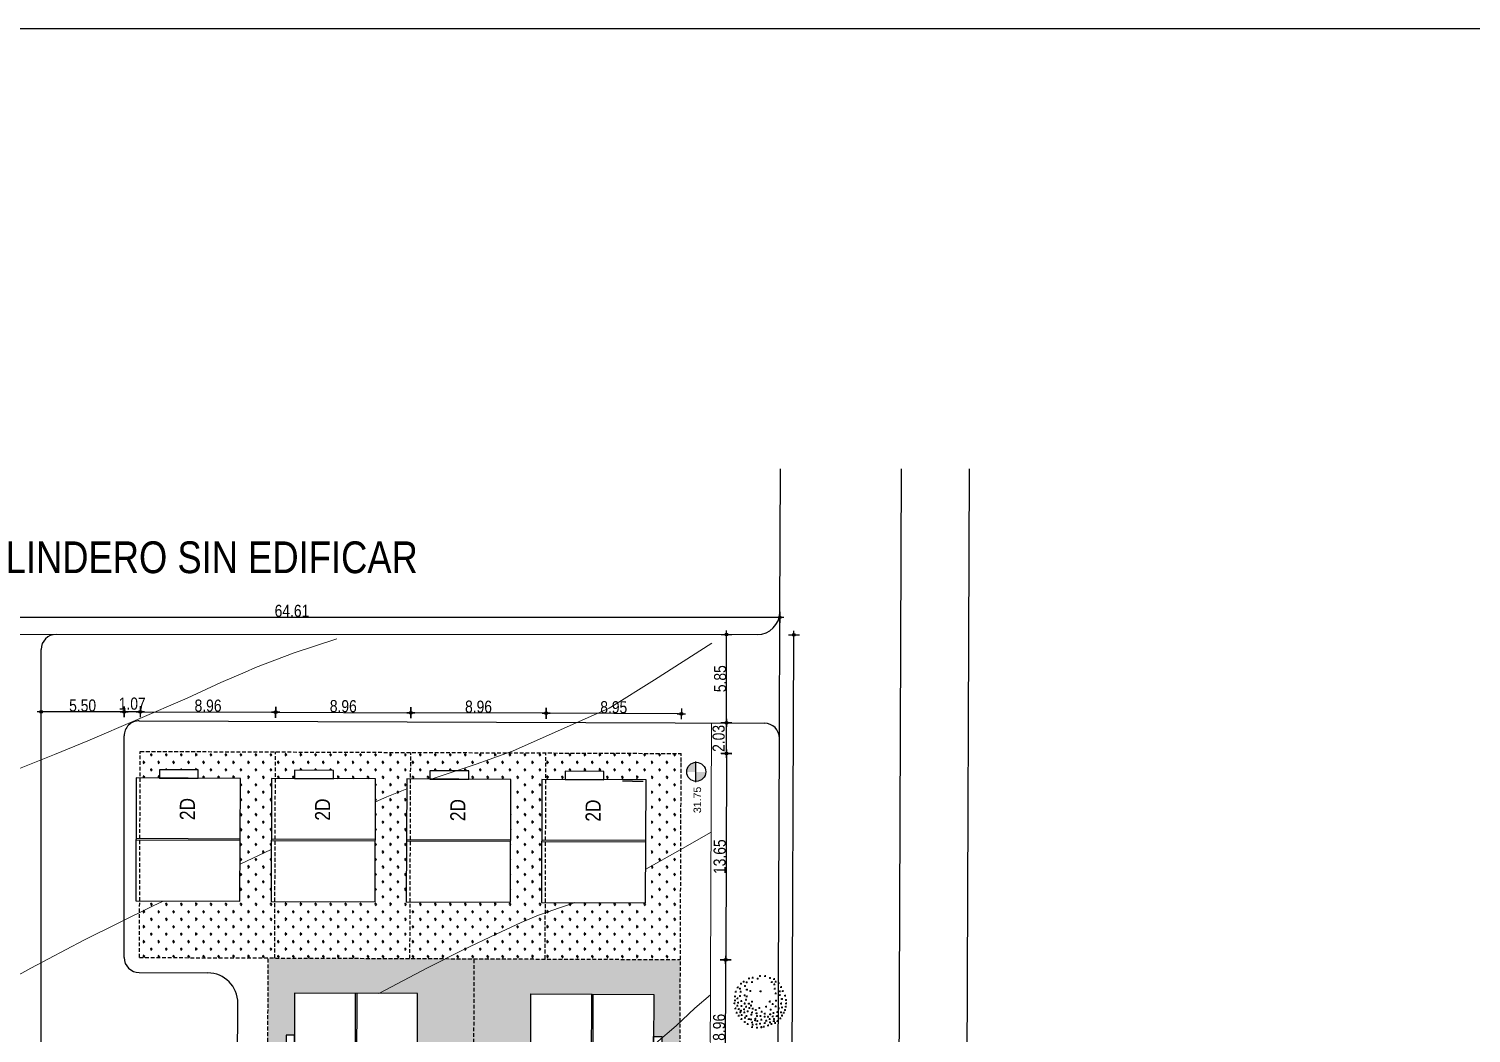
# Model space of a CAD drawing. Header units: inches. Extents: x 203 to 1065, y -1127 to 921.
# Drawn here: x 608.1 to 703.6, y 774 to 840.5 of the extents above; entities that cross this region are included whole.
import ezdxf

# ---------------------------------------------------------------- set-up
doc = ezdxf.new("R2010")
doc.units = ezdxf.units.IN
doc.header["$MEASUREMENT"] = 0
doc.header["$PDMODE"] = 35
doc.linetypes.add('DASHED2', pattern=[0.375, 0.25, -0.125])
for name, color, linetype in [('calle', 3, 'Continuous'), ('COTAS', 7, 'Continuous'), ('Cumbreras', 140, 'Continuous'), ('CURVAS', 32, 'Continuous'), ('D2', 40, 'Continuous'), ('P-035', 3, 'Continuous'), ('Vegetación', 102, 'Continuous')]:
    doc.layers.add(name, color=color, linetype=linetype)
doc.layers.add('Limite terrenos', color=2, linetype='DASHED2', transparency=0.4)
doc.styles.add('COVINFUNSAN', font='arial.ttf', dxfattribs={"height": 0.5})
doc.styles.add('TECHNICLITE', font='techl___.ttf')
doc.dimstyles.new('1-100', dxfattribs={"dimscale": 0, "dimtxt": 0.09, "dimasz": 0.03, "dimexe": 0.12, "dimexo": 0.2, "dimgap": 0.005, "dimtad": 3, "dimzin": 0, "dimdsep": 46, "dimtxsty": 'TECHNICLITE', "dimblk1": 'COTA', "dimblk2": 'COTA', "dimsah": 1, "dimcen": 2.5, "dimse1": 1, "dimse2": 1, "dimclrd": 7, "dimclre": 7, "dimclrt": 7, "dimadec": 0, "dimazin": 0, "dimtfac": 1, "dimtdec": 6, "dimtmove": 2, "dimatfit": 3, "dimldrblk": 'COTA', "dimfxl": 1, "dimtolj": 1, "dimtzin": 0, "dimarcsym": 0})

# ---------------------------------------------------------------- blocks, each defined once
blk = doc.blocks.new('RB13')
for p, q in [((-0.095, 0.4938), (-0.095, 0.4627)), ((0.0169, 0.4811), (-0.0143, 0.4811)), ((0.0013, 0.4967), (0.0013, 0.4655)), ((-0.1827, 0.4598), (-0.1827, 0.4287)), ((-0.0794, 0.4783), (-0.1105, 0.4783)), ((0.1343, 0.4627), (0.1343, 0.4315)), ((-0.2619, 0.4372), (-0.2619, 0.406)), ((-0.1671, 0.4443), (-0.1983, 0.4443)), ((0.0593, 0.4301), (0.0281, 0.4301)), ((0.0437, 0.4457), (0.0437, 0.4145)), ((0.1499, 0.4471), (0.1187, 0.4471)), ((0.2178, 0.4329), (0.1866, 0.4329)), ((0.2022, 0.4485), (0.2022, 0.4173)), ((-0.2463, 0.4216), (-0.2775, 0.4216)), ((-0.2718, 0.3734), (-0.303, 0.3734)), ((-0.2874, 0.389), (-0.2874, 0.3578)), ((-0.2167, 0.3833), (-0.2167, 0.3522)), ((0.1484, 0.3833), (0.1484, 0.3522)), ((0.2475, 0.3777), (0.2475, 0.3465)), ((0.3168, 0.3762), (0.2857, 0.3762)), ((0.3013, 0.3918), (0.3013, 0.3607)), ((-0.3284, 0.3479), (-0.3596, 0.3479)), ((-0.344, 0.3635), (-0.344, 0.3323)), ((-0.2011, 0.3677), (-0.2322, 0.3677)), ((0.164, 0.3677), (0.1328, 0.3677)), ((0.2631, 0.3621), (0.2319, 0.3621)), ((0.3494, 0.355), (0.3494, 0.3238)), ((-0.2492, 0.3224), (-0.2803, 0.3224)), ((-0.2648, 0.338), (-0.2648, 0.3068)), ((0.365, 0.3394), (0.3338, 0.3394)), ((0.2914, 0.2941), (0.2602, 0.2941)), ((0.2758, 0.3097), (0.2758, 0.2785)), ((-0.3737, 0.2742), (-0.4049, 0.2742)), ((-0.3893, 0.2898), (-0.3893, 0.2587)), ((0.4244, 0.2686), (0.3932, 0.2686)), ((0.4088, 0.2842), (0.4088, 0.253)), ((-0.2577, 0.2431), (-0.2888, 0.2431)), ((-0.2733, 0.2587), (-0.2733, 0.2275)), ((0.2418, 0.2445), (0.2418, 0.2133)), ((0.3848, 0.2459), (0.3536, 0.2459)), ((0.3692, 0.2615), (0.3692, 0.2303)), ((-0.4204, 0.2162), (-0.4204, 0.185)), ((-0.3638, 0.2133), (-0.3638, 0.1822)), ((-0.0101, 0.2133), (-0.0101, 0.1822)), ((0.1796, 0.219), (0.1796, 0.1878)), ((0.2574, 0.2289), (0.2262, 0.2289)), ((-0.4048, 0.2006), (-0.436, 0.2006)), ((-0.3482, 0.1977), (-0.3794, 0.1977)), ((0.0055, 0.1977), (-0.0256, 0.1977)), ((0.1951, 0.2034), (0.164, 0.2034)), ((0.3734, 0.1892), (0.3423, 0.1892)), ((0.3579, 0.2048), (0.3579, 0.1737)), ((0.4612, 0.1892), (0.43, 0.1892)), ((0.4456, 0.2048), (0.4456, 0.1737)), ((-0.2874, 0.1737), (-0.2874, 0.1425)), ((-0.4629, 0.134), (-0.4629, 0.1028)), ((-0.3638, 0.1425), (-0.3638, 0.1113)), ((-0.2718, 0.1581), (-0.303, 0.1581)), ((0.2843, 0.1397), (0.2843, 0.1085)), ((-0.4473, 0.1184), (-0.4785, 0.1184)), ((-0.3482, 0.1269), (-0.3794, 0.1269)), ((0.2447, 0.117), (0.2447, 0.0858)), ((0.2999, 0.1241), (0.2687, 0.1241)), ((0.3848, 0.1099), (0.3536, 0.1099)), ((0.3692, 0.1255), (0.3692, 0.0943)), ((0.4626, 0.117), (0.4626, 0.0858)), ((0.2602, 0.1014), (0.2291, 0.1014)), ((0.4145, 0.0802), (0.4145, 0.049)), ((0.4782, 0.1014), (0.447, 0.1014)), ((-0.3879, 0.0561), (-0.419, 0.0561)), ((-0.4034, 0.0717), (-0.4034, 0.0405)), ((0.2588, 0.0575), (0.2588, 0.0263)), ((0.43, 0.0646), (0.3989, 0.0646)), ((-0.4643, 0.0362), (-0.4954, 0.0362)), ((-0.4799, 0.0518), (-0.4799, 0.0207)), ((-0.2959, 0.0405), (-0.2959, 0.0093)), ((0.2744, 0.0419), (0.2432, 0.0419)), ((0.3437, 0.032), (0.3437, 0.0008)), ((0.4782, 0.0277), (0.447, 0.0277)), ((0.4626, 0.0433), (0.4626, 0.0122)), ((-0.2803, 0.0249), (-0.3115, 0.0249)), ((-0.1643, 0.0079), (-0.1954, 0.0079)), ((-0.1799, 0.0235), (-0.1799, -0.0077)), ((0.164, 0.0051), (0.1328, 0.0051)), ((0.1484, 0.0207), (0.1484, -0.0105)), ((0.3593, 0.0164), (0.3281, 0.0164)), ((0.4031, 0.0037), (0.4031, -0.0275)), ((-0.4671, -0.0261), (-0.4983, -0.0261)), ((-0.4827, -0.0105), (-0.4827, -0.0417)), ((-0.3893, -0.0133), (-0.3893, -0.0445)), ((-0.2336, -0.0247), (-0.2336, -0.0558)), ((0.205, -0.0162), (0.205, -0.0473)), ((0.2843, -0.0133), (0.2843, -0.0445)), ((0.4187, -0.0119), (0.3876, -0.0119)), ((0.4866, -0.0233), (0.4555, -0.0233)), ((0.4711, -0.0077), (0.4711, -0.0388)), ((-0.3737, -0.0289), (-0.4049, -0.0289)), ((-0.218, -0.0403), (-0.2492, -0.0403)), ((0.1654, -0.0502), (0.1654, -0.0813)), ((0.2206, -0.0318), (0.1895, -0.0318)), ((0.2999, -0.0289), (0.2687, -0.0289)), ((-0.477, -0.07), (-0.477, -0.1012)), ((-0.2874, -0.0672), (-0.2874, -0.0983)), ((-0.1119, -0.07), (-0.1119, -0.1012)), ((0.181, -0.0658), (0.1498, -0.0658)), ((0.256, -0.0728), (0.256, -0.104)), ((0.3565, -0.0743), (0.3253, -0.0743)), ((0.3409, -0.0587), (0.3409, -0.0898)), ((0.4329, -0.0714), (0.4017, -0.0714)), ((0.4173, -0.0558), (0.4173, -0.087)), ((-0.4614, -0.0856), (-0.4926, -0.0856)), ((-0.3907, -0.0998), (-0.4219, -0.0998)), ((-0.4063, -0.0842), (-0.4063, -0.1153)), ((-0.3468, -0.1012), (-0.3468, -0.1323)), ((-0.2718, -0.0828), (-0.303, -0.0828)), ((-0.0964, -0.0856), (-0.1275, -0.0856)), ((0.0126, -0.0955), (0.0126, -0.1267)), ((0.1965, -0.0955), (0.1965, -0.1267)), ((0.2716, -0.0884), (0.2404, -0.0884)), ((0.4513, -0.104), (0.4513, -0.1352)), ((-0.46, -0.1323), (-0.46, -0.1635)), ((-0.3313, -0.1168), (-0.3624, -0.1168)), ((-0.1968, -0.1267), (-0.1968, -0.1578)), ((0.0282, -0.1111), (-0.003, -0.1111)), ((0.0777, -0.1323), (0.0777, -0.1635)), ((0.147, -0.1224), (0.1159, -0.1224)), ((0.1315, -0.1068), (0.1315, -0.138)), ((0.2121, -0.1111), (0.181, -0.1111)), ((0.2928, -0.1182), (0.2928, -0.1493)), ((0.4074, -0.1309), (0.3762, -0.1309)), ((0.3918, -0.1153), (0.3918, -0.1465)), ((0.4668, -0.1196), (0.4357, -0.1196)), ((-0.4445, -0.1479), (-0.4756, -0.1479)), ((-0.1813, -0.1423), (-0.2124, -0.1423)), ((0.0933, -0.1479), (0.0621, -0.1479)), ((0.2277, -0.155), (0.2277, -0.1862)), ((0.3084, -0.1338), (0.2772, -0.1338)), ((0.3678, -0.1593), (0.3366, -0.1593)), ((0.3522, -0.1437), (0.3522, -0.1748)), ((-0.4402, -0.1833), (-0.4402, -0.2145)), ((-0.3865, -0.1748), (-0.3865, -0.206)), ((-0.3185, -0.172), (-0.3185, -0.2032)), ((-0.0143, -0.1819), (-0.0454, -0.1819)), ((-0.0299, -0.1663), (-0.0299, -0.1975)), ((0.1456, -0.1777), (0.1456, -0.2088)), ((0.2433, -0.1706), (0.2121, -0.1706)), ((0.2899, -0.1777), (0.2899, -0.2088)), ((0.3635, -0.1748), (0.3635, -0.206)), ((0.4314, -0.1833), (0.4314, -0.2145)), ((-0.4246, -0.1989), (-0.4558, -0.1989)), ((-0.3709, -0.1904), (-0.402, -0.1904)), ((-0.303, -0.1876), (-0.3341, -0.1876)), ((-0.2322, -0.2018), (-0.2634, -0.2018)), ((-0.2478, -0.1862), (-0.2478, -0.2173)), ((-0.1883, -0.2117), (-0.1883, -0.2429)), ((-0.0893, -0.2003), (-0.0893, -0.2315)), ((0.0791, -0.2074), (0.0479, -0.2074)), ((0.0635, -0.1918), (0.0635, -0.223)), ((0.1612, -0.1933), (0.13, -0.1933)), ((0.3055, -0.1933), (0.2744, -0.1933)), ((0.3791, -0.1904), (0.3479, -0.1904)), ((0.447, -0.1989), (0.4159, -0.1989)), ((-0.4063, -0.2344), (-0.4063, -0.2655)), ((-0.1728, -0.2273), (-0.2039, -0.2273)), ((-0.0737, -0.2159), (-0.1049, -0.2159)), ((0.1753, -0.2329), (0.1442, -0.2329)), ((0.1598, -0.2173), (0.1598, -0.2485)), ((0.338, -0.2258), (0.338, -0.257)), ((-0.3907, -0.2499), (-0.4219, -0.2499)), ((-0.2945, -0.2613), (-0.3256, -0.2613)), ((-0.31, -0.2457), (-0.31, -0.2769)), ((-0.2365, -0.2514), (-0.2365, -0.2825)), ((-0.1459, -0.257), (-0.1459, -0.2882)), ((-0.0865, -0.2542), (-0.0865, -0.2854)), ((0.0084, -0.2584), (-0.0228, -0.2584)), ((-0.0072, -0.2429), (-0.0072, -0.274)), ((0.0706, -0.2584), (0.0395, -0.2584)), ((0.055, -0.2429), (0.055, -0.274)), ((0.2659, -0.2584), (0.2347, -0.2584)), ((0.2503, -0.2429), (0.2503, -0.274)), ((0.3536, -0.2414), (0.3225, -0.2414)), ((0.4074, -0.2556), (0.3762, -0.2556)), ((0.3918, -0.24), (0.3918, -0.2712)), ((-0.3751, -0.2882), (-0.3751, -0.3194)), ((-0.2209, -0.2669), (-0.252, -0.2669)), ((-0.1303, -0.2726), (-0.1615, -0.2726)), ((-0.0709, -0.2698), (-0.102, -0.2698)), ((0.0833, -0.291), (0.0833, -0.3222)), ((0.2914, -0.2924), (0.2602, -0.2924)), ((0.2758, -0.2769), (0.2758, -0.308)), ((-0.3596, -0.3038), (-0.3907, -0.3038)), ((-0.2435, -0.3123), (-0.2747, -0.3123)), ((-0.2591, -0.2967), (-0.2591, -0.3279)), ((-0.1614, -0.3151), (-0.1926, -0.3151)), ((-0.177, -0.2995), (-0.177, -0.3307)), ((-0.0242, -0.3137), (-0.0242, -0.3449)), ((0.0989, -0.3066), (0.0678, -0.3066)), ((0.1654, -0.308), (0.1654, -0.3392)), ((0.2206, -0.3151), (0.1895, -0.3151)), ((0.205, -0.2995), (0.205, -0.3307)), ((0.3565, -0.3151), (0.3253, -0.3151)), ((0.3409, -0.2995), (0.3409, -0.3307)), ((-0.3214, -0.3364), (-0.3214, -0.3675)), ((-0.2563, -0.3364), (-0.2563, -0.3675)), ((-0.1148, -0.3307), (-0.1148, -0.3619)), ((-0.0086, -0.3293), (-0.0398, -0.3293)), ((0.0494, -0.3335), (0.0494, -0.3647)), ((0.1046, -0.3378), (0.0734, -0.3378)), ((0.089, -0.3222), (0.089, -0.3534)), ((0.181, -0.3236), (0.1498, -0.3236)), ((-0.3058, -0.3519), (-0.3369, -0.3519)), ((-0.2789, -0.3704), (-0.2789, -0.4015)), ((-0.2407, -0.3519), (-0.2719, -0.3519)), ((-0.1827, -0.359), (-0.1827, -0.3902)), ((-0.0992, -0.3463), (-0.1304, -0.3463)), ((0.065, -0.3491), (0.0338, -0.3491)), ((0.1456, -0.3619), (0.1456, -0.393)), ((0.297, -0.3689), (0.2659, -0.3689)), ((0.2814, -0.3534), (0.2814, -0.3845)), ((-0.2633, -0.3859), (-0.2945, -0.3859)), ((-0.211, -0.3902), (-0.211, -0.4214)), ((-0.1671, -0.3746), (-0.1983, -0.3746)), ((-0.0737, -0.3888), (-0.1049, -0.3888)), ((-0.0893, -0.3732), (-0.0893, -0.4044)), ((0.0013, -0.3845), (0.0013, -0.4157)), ((0.0664, -0.3959), (0.0664, -0.427)), ((0.1612, -0.3774), (0.13, -0.3774)), ((0.2277, -0.393), (0.2277, -0.4242)), ((-0.1954, -0.4058), (-0.2266, -0.4058)), ((-0.1487, -0.4185), (-0.1487, -0.4497)), ((0.0169, -0.4001), (-0.0143, -0.4001)), ((0.0819, -0.4114), (0.0508, -0.4114)), ((0.1499, -0.4199), (0.1187, -0.4199)), ((0.1343, -0.4044), (0.1343, -0.4355)), ((0.2433, -0.4086), (0.2121, -0.4086)), ((-0.1331, -0.4341), (-0.1643, -0.4341)), ((-0.0695, -0.4412), (-0.0695, -0.4724)), ((-0.0242, -0.4497), (-0.0242, -0.4809)), ((0.1456, -0.4469), (0.1456, -0.478)), ((-0.0539, -0.4568), (-0.0851, -0.4568)), ((-0.0086, -0.4653), (-0.0398, -0.4653)), ((0.0706, -0.4738), (0.0395, -0.4738)), ((0.055, -0.4582), (0.055, -0.4894)), ((0.1612, -0.4624), (0.13, -0.4624))]:
    blk.add_line(p, q)
blk = doc.blocks.new('52312494')
at = {"xscale": 10, "zscale": 10}
blk.add_blockref('RB13', (0.076, -0.047), dxfattribs=at)
blk = doc.blocks.new('ARBOL39')
at = {"xscale": 0.15, "yscale": 1.5, "zscale": 0.15}
blk.add_blockref('52312494', (0, 0), dxfattribs=at)
blk = doc.blocks.new('COTA')
h = blk.add_hatch(color=256)
edge = h.paths.add_edge_path()
edge.add_arc((0, 0), 0.5, 0, 360)
for p, q in [((-1.5, 0), (1.5, 0)), ((0, 2), (0, -2))]:
    blk.add_line(p, q)
blk.add_circle((0, 0), 0.5)
blk = doc.blocks.new('*D134')
at = {"layer": 'COTAS', "color": 7, "lineweight": -2, "transparency": 16777216}
blk.add_line((654.272, 792.355), (654.221, 779.065), dxfattribs=at)
at = {"layer": 'Defpoints', "color": 0, "transparency": 16777216}
for p in [(651.166, 792.547), (651.113, 778.897), (654.22, 778.885)]:
    blk.add_point(p, dxfattribs=at)
at = {"layer": 'COTAS', "color": 7, "lineweight": -2, "transparency": 16777216, "xscale": 0.18, "yscale": 0.18, "zscale": 0.18}
for p, rotation in [((654.272, 792.535), 89.77979540843182), ((654.22, 778.885), 269.7797954084318)]:
    blk.add_blockref('COTA', p, dxfattribs=dict(at, rotation=rotation))
at = {"layer": 'COTAS', "color": 7, "transparency": 16777216, "insert": (653.824, 785.712), "char_height": 0.8, "attachment_point": 5, "rotation": 89.7798, "style": 'TECHNICLITE'}
blk.add_mtext('\\A1;13.65', dxfattribs=at)
blk = doc.blocks.new('*D164')
at = {"layer": 'COTAS', "color": 7, "lineweight": -2, "transparency": 16777216}
blk.add_line((654.219, 778.705), (654.186, 770.111), dxfattribs=at)
at = {"layer": 'Defpoints', "color": 0, "transparency": 16777216}
for p in [(651.222, 778.897), (651.188, 769.942), (654.186, 769.931)]:
    blk.add_point(p, dxfattribs=at)
at = {"layer": 'COTAS', "color": 7, "lineweight": -2, "transparency": 16777216, "xscale": 0.18, "yscale": 0.18, "zscale": 0.18}
for p, rotation in [((654.22, 778.885), 89.7797954084303), ((654.186, 769.931), 269.7797954084303)]:
    blk.add_blockref('COTA', p, dxfattribs=dict(at, rotation=rotation))
at = {"layer": 'COTAS', "color": 7, "transparency": 16777216, "insert": (653.787, 774.41), "char_height": 0.8, "attachment_point": 5, "rotation": 89.7798, "style": 'TECHNICLITE'}
blk.add_mtext('\\A1;8.96', dxfattribs=at)
blk = doc.blocks.new('*D177')
at = {"layer": 'COTAS', "color": 7, "lineweight": -2, "transparency": 16777216}
blk.add_line((654.27, 792.726), (654.27, 794.396), dxfattribs=at)
at = {"layer": 'Defpoints', "color": 0, "transparency": 16777216}
for p in [(651.275, 794.577), (654.27, 794.576), (651.275, 792.547)]:
    blk.add_point(p, dxfattribs=at)
at = {"layer": 'COTAS', "color": 7, "lineweight": -2, "transparency": 16777216, "xscale": 0.18, "yscale": 0.18, "zscale": 0.18}
for p, rotation in [((654.27, 794.576), 89.98356313215982), ((654.27, 792.546), 269.9835631321598)]:
    blk.add_blockref('COTA', p, dxfattribs=dict(at, rotation=rotation))
at = {"layer": 'COTAS', "color": 7, "transparency": 16777216, "insert": (653.758, 793.546), "char_height": 0.8, "attachment_point": 5, "rotation": 89.98356, "style": 'TECHNICLITE'}
blk.add_mtext('\\A1;2.03', dxfattribs=at)
blk = doc.blocks.new('*D178')
at = {"layer": 'COTAS', "color": 7, "lineweight": -2, "transparency": 16777216}
blk.add_line((654.27, 794.756), (654.272, 800.245), dxfattribs=at)
at = {"layer": 'Defpoints', "color": 0, "transparency": 16777216}
for p in [(651.277, 800.425), (654.272, 800.425), (651.275, 794.577)]:
    blk.add_point(p, dxfattribs=at)
at = {"layer": 'COTAS', "color": 7, "lineweight": -2, "transparency": 16777216, "xscale": 0.18, "yscale": 0.18, "zscale": 0.18}
for p, rotation in [((654.272, 800.425), 89.98356313215687), ((654.27, 794.576), 269.9835631321569)]:
    blk.add_blockref('COTA', p, dxfattribs=dict(at, rotation=rotation))
at = {"layer": 'COTAS', "color": 7, "transparency": 16777216, "insert": (653.856, 797.5), "char_height": 0.8, "attachment_point": 5, "rotation": 89.98356, "style": 'TECHNICLITE'}
blk.add_mtext('\\A1;5.85', dxfattribs=at)
blk = doc.blocks.new('*D135')
at = {"layer": 'COTAS', "color": 7, "lineweight": -2, "transparency": 16777216}
blk.add_line((651.105, 795.176), (642.51, 795.209), dxfattribs=at)
at = {"layer": 'Defpoints', "color": 0, "transparency": 16777216}
for p in [(642.33, 795.21), (642.319, 792.221), (651.273, 792.187)]:
    blk.add_point(p, dxfattribs=at)
at = {"layer": 'COTAS', "color": 7, "lineweight": -2, "transparency": 16777216, "xscale": 0.18, "yscale": 0.18, "zscale": 0.18}
for p, rotation in [((642.33, 795.21), 179.7797954083712), ((651.285, 795.175), 359.7797954083712)]:
    blk.add_blockref('COTA', p, dxfattribs=dict(at, rotation=rotation))
at = {"layer": 'COTAS', "color": 7, "transparency": 16777216, "insert": (646.809, 795.608), "char_height": 0.8, "attachment_point": 5, "rotation": 359.7798, "style": 'TECHNICLITE'}
blk.add_mtext('\\A1;8.95', dxfattribs=at)
blk = doc.blocks.new('*D179')
at = {"layer": 'COTAS', "color": 7, "lineweight": -2, "transparency": 16777216}
blk.add_line((642.15, 795.21), (633.555, 795.243), dxfattribs=at)
at = {"layer": 'Defpoints', "color": 0, "transparency": 16777216}
for p in [(633.375, 795.244), (633.365, 792.616), (642.32, 792.581)]:
    blk.add_point(p, dxfattribs=at)
at = {"layer": 'COTAS', "color": 7, "lineweight": -2, "transparency": 16777216, "xscale": 0.18, "yscale": 0.18, "zscale": 0.18}
for p, rotation in [((633.375, 795.244), 179.7797954084303), ((642.33, 795.21), 359.7797954084303)]:
    blk.add_blockref('COTA', p, dxfattribs=dict(at, rotation=rotation))
at = {"layer": 'COTAS', "color": 7, "transparency": 16777216, "insert": (637.854, 795.642), "char_height": 0.8, "attachment_point": 5, "rotation": 359.7798, "style": 'TECHNICLITE'}
blk.add_mtext('\\A1;8.96', dxfattribs=at)
blk = doc.blocks.new('*D180')
at = {"layer": 'COTAS', "color": 7, "lineweight": -2, "transparency": 16777216}
blk.add_line((624.6, 795.278), (633.195, 795.245), dxfattribs=at)
at = {"layer": 'Defpoints', "color": 0, "transparency": 16777216}
for p in [(633.375, 795.244), (624.41, 792.65), (633.365, 792.616)]:
    blk.add_point(p, dxfattribs=at)
at = {"layer": 'COTAS', "color": 7, "lineweight": -2, "transparency": 16777216, "xscale": 0.18, "yscale": 0.18, "zscale": 0.18}
for p, rotation in [((624.42, 795.278), 179.7797954084303), ((633.375, 795.244), 359.7797954084303)]:
    blk.add_blockref('COTA', p, dxfattribs=dict(at, rotation=rotation))
at = {"layer": 'COTAS', "color": 7, "transparency": 16777216, "insert": (628.899, 795.677), "char_height": 0.8, "attachment_point": 5, "rotation": 359.7798, "style": 'TECHNICLITE'}
blk.add_mtext('\\A1;8.96', dxfattribs=at)
blk = doc.blocks.new('*D181')
at = {"layer": 'COTAS', "color": 7, "lineweight": -2, "transparency": 16777216}
blk.add_line((615.645, 795.312), (624.24, 795.279), dxfattribs=at)
at = {"layer": 'Defpoints', "color": 0, "transparency": 16777216}
for p in [(624.42, 795.278), (615.455, 792.685), (624.41, 792.65)]:
    blk.add_point(p, dxfattribs=at)
at = {"layer": 'COTAS', "color": 7, "lineweight": -2, "transparency": 16777216, "xscale": 0.18, "yscale": 0.18, "zscale": 0.18}
for p, rotation in [((615.465, 795.313), 179.7797954084303), ((624.42, 795.278), 359.7797954084303)]:
    blk.add_blockref('COTA', p, dxfattribs=dict(at, rotation=rotation))
at = {"layer": 'COTAS', "color": 7, "transparency": 16777216, "insert": (619.944, 795.711), "char_height": 0.8, "attachment_point": 5, "rotation": 359.7798, "style": 'TECHNICLITE'}
blk.add_mtext('\\A1;8.96', dxfattribs=at)
blk = doc.blocks.new('*D182')
at = {"layer": 'COTAS', "color": 7, "lineweight": -2, "transparency": 16777216}
blk.add_line((615.275, 795.307), (614.568, 795.307), dxfattribs=at)
at = {"layer": 'Defpoints', "color": 0, "transparency": 16777216}
for p in [(614.388, 795.307), (614.388, 792.685), (615.455, 792.685)]:
    blk.add_point(p, dxfattribs=at)
at = {"layer": 'COTAS', "color": 7, "lineweight": -2, "transparency": 16777216, "xscale": 0.18, "yscale": 0.18, "zscale": 0.18}
for p, rotation in [((614.388, 795.307), 179.99999929361), ((615.455, 795.307), 359.99999929361)]:
    blk.add_blockref('COTA', p, dxfattribs=dict(at, rotation=rotation))
at = {"layer": 'COTAS', "color": 7, "transparency": 16777216, "insert": (614.922, 795.843), "char_height": 0.8, "attachment_point": 5, "rotation": 360, "style": 'TECHNICLITE'}
blk.add_mtext('\\A1;1.07', dxfattribs=at)
blk = doc.blocks.new('*D183')
at = {"layer": 'COTAS', "color": 7, "lineweight": -2, "transparency": 16777216}
blk.add_line((614.208, 795.307), (609.068, 795.307), dxfattribs=at)
at = {"layer": 'Defpoints', "color": 0, "transparency": 16777216}
for p in [(608.888, 795.307), (608.888, 792.685), (614.388, 792.685)]:
    blk.add_point(p, dxfattribs=at)
at = {"layer": 'COTAS', "color": 7, "lineweight": -2, "transparency": 16777216, "xscale": 0.18, "yscale": 0.18, "zscale": 0.18}
for p, rotation in [((608.888, 795.307), 179.9999992936071), ((614.388, 795.307), 359.9999992936071)]:
    blk.add_blockref('COTA', p, dxfattribs=dict(at, rotation=rotation))
at = {"layer": 'COTAS', "color": 7, "transparency": 16777216, "insert": (611.638, 795.721), "char_height": 0.8, "attachment_point": 5, "rotation": 360, "style": 'TECHNICLITE'}
blk.add_mtext('\\A1;5.50', dxfattribs=at)
blk = doc.blocks.new('*D140')
at = {"layer": 'COTAS', "color": 7, "lineweight": -2, "transparency": 16777216}
blk.add_line((593.375, 801.584), (657.625, 801.567), dxfattribs=at)
at = {"layer": 'Defpoints', "color": 0, "transparency": 16777216}
for p in [(657.805, 801.567), (593.195, 800.438), (657.805, 800.422)]:
    blk.add_point(p, dxfattribs=at)
at = {"layer": 'COTAS', "color": 7, "lineweight": -2, "transparency": 16777216, "xscale": 0.18, "yscale": 0.18, "zscale": 0.18}
for p, rotation in [((593.195, 801.584), 179.9856051802273), ((657.805, 801.567), 359.9856051802274)]:
    blk.add_blockref('COTA', p, dxfattribs=dict(at, rotation=rotation))
at = {"layer": 'COTAS', "color": 7, "transparency": 16777216, "insert": (625.5, 801.989), "char_height": 0.8, "attachment_point": 5, "rotation": 359.98561, "style": 'TECHNICLITE'}
blk.add_mtext('\\A1;64.61', dxfattribs=at)
blk = doc.blocks.new('*D120')
at = {"layer": 'COTAS', "color": 7, "lineweight": -2, "transparency": 16777216}
blk.add_line((658.094, 632.301), (658.74, 800.224), dxfattribs=at)
at = {"layer": 'Defpoints', "color": 0, "transparency": 16777216}
for p in [(652.585, 800.428), (658.74, 800.404), (651.938, 632.145)]:
    blk.add_point(p, dxfattribs=at)
at = {"layer": 'COTAS', "color": 7, "lineweight": -2, "transparency": 16777216, "xscale": 0.18, "yscale": 0.18, "zscale": 0.18}
for p, rotation in [((658.74, 800.404), 89.77979540843003), ((658.094, 632.121), 269.7797954084301)]:
    blk.add_blockref('COTA', p, dxfattribs=dict(at, rotation=rotation))
at = {"layer": 'COTAS', "color": 7, "transparency": 16777216, "insert": (658.002, 716.264), "char_height": 0.8, "attachment_point": 5, "rotation": 89.7798, "style": 'TECHNICLITE'}
blk.add_mtext('\\A1;168.28', dxfattribs=at)
blk = doc.blocks.new('A$C662B019F')
at = {"layer": 'Cumbreras'}
for p, q in [((-6.898, 4.674), (0, 4.674)), ((-6.898, 4.574), (0, 4.574))]:
    blk.add_line(p, q, dxfattribs=at)
at = {"layer": 'D2'}
for points in [[(-6.898, 0.553), (0, 0.553), (0, 8.695), (-6.898, 8.695)], [(-4.107, 0), (-1.529, 0), (-1.529, 0.553), (-4.107, 0.553)]]:
    blk.add_lwpolyline(points, close=True, dxfattribs=at)

msp = doc.modelspace()

# ---------------------------------------------------------------- hatches: boundary and pattern name
at = {"layer": 'COTAS', "true_color": 0x939598}
h = msp.add_hatch(color=252, dxfattribs=at)
h.dxf.hatch_style = 1
h.paths.add_polyline_path([(651.638, 791.33), (652.253, 791.33), (652.253, 791.963, 0.405924)])
h.paths.add_polyline_path([(652.253, 791.33), (652.253, 790.697, 0.007096), (652.271, 790.697, 0.414214), (652.904, 791.33)])
at = {"layer": 'Vegetación', "linetype": 'ByBlock'}
h = msp.add_hatch(dxfattribs=at)
h.set_pattern_fill('GRASS', color=256, scale=0.7, angle=90)
h.paths.add_polyline_path([(624.372, 782.749), (624.113, 782.75), (624.144, 790.892), (624.403, 790.891), (624.41, 792.65), (615.455, 792.685), (615.448, 790.926), (616.718, 790.921), (616.72, 791.474), (619.298, 791.464), (619.296, 790.911), (622.087, 790.9), (622.056, 782.758), (615.417, 782.784), (615.402, 779.035), (624.357, 779)])
h.paths.add_polyline_path([(633.327, 782.715), (633.068, 782.716), (633.099, 790.858), (633.358, 790.857), (633.365, 792.616), (624.41, 792.65), (624.403, 790.891), (625.673, 790.886), (625.675, 791.439), (628.253, 791.429), (628.251, 790.876), (631.042, 790.866), (631.011, 782.724), (624.372, 782.749), (624.357, 779), (633.312, 778.966)])
h.paths.add_polyline_path([(642.282, 782.68), (642.023, 782.681), (642.054, 790.823), (642.313, 790.822), (642.32, 792.581), (633.365, 792.616), (633.358, 790.857), (634.628, 790.852), (634.63, 791.405), (637.208, 791.395), (637.206, 790.842), (639.997, 790.831), (639.966, 782.689), (633.327, 782.715), (633.312, 778.966), (642.267, 778.931)])
h.paths.add_polyline_path([(651.275, 792.547), (642.32, 792.581), (642.313, 790.822), (643.583, 790.817), (643.585, 791.37), (646.163, 791.361), (646.161, 790.808), (648.952, 790.797), (648.921, 782.655), (642.282, 782.68), (642.267, 778.931), (651.222, 778.897)])
h = msp.add_hatch(dxfattribs=at)
h.set_pattern_fill('GRASS', color=256, scale=0.7, angle=90)
h.paths.add_polyline_path([(631.938, 647.167), (624.17, 647.197), (624.171, 647.454), (622.621, 647.46), (622.608, 644.101), (629.246, 644.101), (629.246, 635.959), (626.455, 635.959), (626.455, 635.406), (623.877, 635.406), (623.877, 635.959), (622.577, 635.959), (622.57, 634.255), (631.938, 634.22), (631.938, 635.959), (631.679, 635.959), (631.679, 644.101), (631.938, 644.101)])
h.paths.add_polyline_path([(641.254, 647.131), (639.28, 647.139), (639.281, 647.396), (634.853, 647.413), (634.852, 647.156), (631.938, 647.167), (631.938, 644.101), (638.577, 644.101), (638.577, 635.959), (635.786, 635.959), (635.786, 635.406), (633.208, 635.406), (633.208, 635.959), (631.938, 635.959), (631.938, 634.22), (641.254, 634.185), (641.254, 635.959), (640.995, 635.959), (640.995, 644.101), (641.254, 644.101)])
h.paths.add_polyline_path([(650.717, 647.352), (649.962, 647.355), (649.961, 647.098), (641.254, 647.131), (641.254, 644.101), (647.893, 644.101), (647.893, 635.959), (645.102, 635.959), (645.102, 635.406), (642.524, 635.406), (642.524, 635.959), (641.254, 635.959), (641.254, 634.185), (647.666, 634.161, 0.414159), (650.677, 637.149)])
h.paths.add_polyline_path([(637.101, 656.36), (634.887, 656.368), (634.886, 656.111), (624.205, 656.152), (624.206, 656.409), (623.455, 656.412), (623.421, 647.457), (624.171, 647.454), (624.197, 654.077), (634.878, 654.036), (634.853, 647.413), (637.067, 647.405)])
h.paths.add_polyline_path([(637.136, 665.315), (634.922, 665.323), (634.921, 665.066), (624.239, 665.107), (624.24, 665.364), (623.49, 665.367), (623.455, 656.412), (624.206, 656.409), (624.231, 663.032), (634.913, 662.991), (634.887, 656.368), (637.101, 656.36)])
h.paths.add_polyline_path([(637.17, 674.269), (634.956, 674.278), (634.955, 674.021), (624.274, 674.062), (624.275, 674.319), (623.524, 674.322), (623.49, 665.367), (624.24, 665.364), (624.266, 671.987), (634.947, 671.946), (634.922, 665.323), (637.136, 665.315)])
h.paths.add_polyline_path([(637.204, 683.224), (634.991, 683.233), (634.99, 682.975), (624.308, 683.017), (624.309, 683.274), (623.559, 683.277), (623.524, 674.322), (624.275, 674.319), (624.3, 680.942), (634.982, 680.901), (634.956, 674.278), (637.17, 674.269)])
h.paths.add_polyline_path([(637.239, 692.179), (635.025, 692.188), (635.024, 691.93), (624.342, 691.971), (624.343, 692.229), (623.593, 692.232), (623.559, 683.277), (624.309, 683.274), (624.334, 689.897), (635.016, 689.856), (634.991, 683.233), (637.204, 683.224)])
h.paths.add_polyline_path([(637.273, 701.134), (635.059, 701.143), (635.059, 700.885), (624.377, 700.926), (624.378, 701.184), (623.628, 701.187), (623.593, 692.232), (624.343, 692.229), (624.369, 698.852), (635.051, 698.811), (635.025, 692.188), (637.239, 692.179)])
h.paths.add_polyline_path([(637.308, 710.089), (635.094, 710.098), (635.093, 709.84), (624.411, 709.881), (624.412, 710.139), (623.662, 710.142), (623.628, 701.187), (624.378, 701.184), (624.403, 707.807), (635.085, 707.766), (635.059, 701.143), (637.273, 701.134)])
h.paths.add_polyline_path([(637.342, 719.044), (634.229, 719.056), (634.228, 718.797), (624.815, 718.833), (624.816, 719.092), (623.696, 719.097), (623.662, 710.142), (624.412, 710.139), (624.438, 716.762), (635.119, 716.721), (635.094, 710.098), (637.308, 710.089)])
h.paths.add_polyline_path([(637.391, 731.782), (634.278, 731.794), (634.277, 731.535), (624.864, 731.571), (624.865, 731.83), (623.745, 731.834), (623.696, 719.097), (624.816, 719.092), (624.856, 729.589), (634.269, 729.553), (634.229, 719.056), (637.342, 719.044)])
h.paths.add_polyline_path([(637.44, 744.519), (634.327, 744.531), (634.326, 744.272), (624.913, 744.308), (624.914, 744.567), (623.794, 744.572), (623.745, 731.834), (624.865, 731.83), (624.905, 742.326), (634.318, 742.29), (634.278, 731.794), (637.391, 731.782)])
h.paths.add_polyline_path([(637.489, 757.257), (634.375, 757.269), (634.374, 757.01), (624.962, 757.046), (624.963, 757.305), (623.843, 757.309), (623.794, 744.572), (624.914, 744.567), (624.954, 755.064), (634.367, 755.028), (634.327, 744.531), (637.44, 744.519)])
h.paths.add_polyline_path([(637.538, 769.995), (633.789, 770.009), (633.788, 769.75), (625.646, 769.781), (625.647, 770.04), (623.892, 770.047), (623.843, 757.309), (624.963, 757.305), (625.003, 767.802), (634.416, 767.766), (634.375, 757.269), (637.489, 757.257)])
h.paths.add_polyline_path([(637.572, 778.949), (623.927, 779.002), (623.892, 770.047), (625.647, 770.04), (625.652, 771.31), (625.099, 771.312), (625.109, 773.89), (625.662, 773.888), (625.673, 776.679), (633.814, 776.648), (633.789, 770.009), (637.538, 769.995)])
h.paths.add_polyline_path([(641.312, 776.619), (649.454, 776.588), (649.444, 773.797), (649.997, 773.795), (649.987, 771.217), (649.434, 771.219), (649.429, 769.949), (651.188, 769.942), (651.222, 778.897), (637.572, 778.949), (637.538, 769.995), (641.287, 769.98)])
h.paths.add_polyline_path([(640.643, 767.742), (650.056, 767.705), (650.015, 757.209), (651.139, 757.204), (651.188, 769.942), (649.429, 769.949), (649.428, 769.69), (641.286, 769.721), (641.287, 769.98), (637.538, 769.995), (637.489, 757.257), (640.602, 757.245)])
h.paths.add_polyline_path([(640.594, 755.004), (650.007, 754.968), (649.966, 744.471), (651.09, 744.467), (651.139, 757.204), (650.015, 757.209), (650.014, 756.95), (640.601, 756.986), (640.602, 757.245), (637.489, 757.257), (637.44, 744.519), (640.553, 744.507)])
h.paths.add_polyline_path([(640.545, 742.266), (649.958, 742.23), (649.917, 731.734), (651.041, 731.729), (651.09, 744.467), (649.966, 744.471), (649.965, 744.212), (640.552, 744.248), (640.553, 744.507), (637.44, 744.519), (637.391, 731.782), (640.505, 731.77)])
h.paths.add_polyline_path([(640.496, 729.529), (649.909, 729.493), (649.868, 718.996), (650.992, 718.992), (651.041, 731.729), (649.917, 731.734), (649.916, 731.475), (640.504, 731.511), (640.505, 731.77), (637.391, 731.782), (637.342, 719.044), (640.456, 719.032)])
h.paths.add_polyline_path([(650.992, 718.992), (649.868, 718.996), (649.867, 718.737), (640.455, 718.773), (640.456, 719.032), (637.342, 719.044), (637.308, 710.089), (639.521, 710.081), (639.547, 716.704), (650.229, 716.663), (650.203, 710.04), (650.958, 710.037)])
h.paths.add_polyline_path([(639.512, 707.749), (650.194, 707.708), (650.169, 701.085), (650.923, 701.082), (650.958, 710.037), (650.203, 710.04), (650.202, 709.782), (639.52, 709.823), (639.521, 710.081), (637.308, 710.089), (637.273, 701.134), (639.487, 701.126)])
h.paths.add_polyline_path([(639.478, 698.794), (650.16, 698.753), (650.134, 692.13), (650.889, 692.127), (650.923, 701.082), (650.169, 701.085), (650.168, 700.827), (639.486, 700.868), (639.487, 701.126), (637.273, 701.134), (637.239, 692.179), (639.453, 692.171)])
h.paths.add_polyline_path([(639.444, 689.839), (650.125, 689.798), (650.1, 683.175), (650.854, 683.172), (650.889, 692.127), (650.134, 692.13), (650.133, 691.872), (639.452, 691.913), (639.453, 692.171), (637.239, 692.179), (637.204, 683.224), (639.418, 683.216)])
h.paths.add_polyline_path([(639.409, 680.884), (650.091, 680.843), (650.065, 674.22), (650.82, 674.217), (650.854, 683.172), (650.1, 683.175), (650.099, 682.917), (639.417, 682.958), (639.418, 683.216), (637.204, 683.224), (637.17, 674.269), (639.384, 674.261)])
h.paths.add_polyline_path([(639.375, 671.929), (650.056, 671.888), (650.031, 665.265), (650.785, 665.262), (650.82, 674.217), (650.065, 674.22), (650.064, 673.962), (639.383, 674.004), (639.384, 674.261), (637.17, 674.269), (637.136, 665.315), (639.349, 665.306)])
h.paths.add_polyline_path([(639.34, 662.974), (650.022, 662.933), (649.997, 656.31), (650.751, 656.307), (650.785, 665.262), (650.031, 665.265), (650.03, 665.008), (639.348, 665.049), (639.349, 665.306), (637.136, 665.315), (637.101, 656.36), (639.315, 656.351)])
h.paths.add_polyline_path([(639.306, 654.019), (649.988, 653.978), (649.962, 647.355), (650.717, 647.352), (650.751, 656.307), (649.997, 656.31), (649.996, 656.053), (639.314, 656.094), (639.315, 656.351), (637.101, 656.36), (637.067, 647.405), (639.281, 647.396)])

# ---------------------------------------------------------------- linework, layer by layer
at = {"color": 6}
msp.add_line((857.573, 840.545), (549.597, 840.545), dxfattribs=at)
msp.add_line((657.779, 793.552), (657.811, 801.918))
at = {"layer": 'calle'}
msp.add_line((670.347, 811.404), (669.68, 637.748), dxfattribs=at)
at = {"layer": 'calle', "color": 4}
for p, q in [((608.888, 648.903), (608.888, 799.437)), ((615.392, 794.715), (656.782, 794.556)), ((614.388, 779.035), (614.388, 793.715)), ((657.177, 637.124), (657.779, 793.552)), ((615.385, 778.035), (619.923, 778.017)), ((621.351, 629.26), (621.915, 776.01))]:
    msp.add_line(p, q, dxfattribs=at)
for points in [[(593.195, 800.442), (656.31, 800.424, 0.413172), (657.811, 801.918), (657.847, 811.406)], [(665.847, 811.406), (665.177, 637.094, 0.370627), (674.641, 627.557), (679.201, 627.54)]]:
    msp.add_lwpolyline(points, format="xyb", dxfattribs=at)
for centre, radius, start, end in [((609.888, 799.437, 0), 1, 90.01657, 180), ((615.388, 793.715, 0), 1, 89.7798, 180), ((656.779, 793.556), 1, 359.7798, 89.7798), ((615.388, 779.035, 0), 1, 180, 269.7798), ((619.915, 776.017), 2, 359.7798, 89.7798)]:
    msp.add_arc(centre, radius, start, end, dxfattribs=at)
at = {"layer": 'COTAS'}
for p, q in [((652.253, 790.647), (652.253, 792.013)), ((648.06, 790.709), (647.395, 790.709)), ((648.06, 790.709), (648.761, 790.709))]:
    msp.add_line(p, q, dxfattribs=at)
msp.add_circle((652.271, 791.33), 0.633, dxfattribs=at)
at = {"layer": 'CURVAS', "color": 41, "lineweight": 0}
msp.add_line((640.115, 792.708), (646.495, 795.554), dxfattribs=at)
at = {"layer": 'CURVAS', "lineweight": 0}
for points in [[(628.471, 800.15), (625.656, 799.205), (623.096, 798.239), (622.401, 797.942)], [(622.401, 797.942), (620.79, 797.253), (618.561, 796.221), (611.975, 793.387)], [(611.975, 793.387), (609.784, 792.484), (604.558, 790.407)], [(653.255, 787.338), (651.209, 786.157), (648.929, 784.887)], [(644.223, 782.673), (644.02, 782.599), (643.154, 782.295), (642.476, 782.066), (641.825, 781.835), (640.688, 781.348), (639.025, 780.587), (636.875, 779.564), (634.465, 778.352), (631.257, 776.658)]]:
    msp.add_lwpolyline(points, dxfattribs=at)
at = {"layer": 'CURVAS', "color": 41, "lineweight": 0}
for points in [[(653.303, 799.851), (649.503, 797.423), (646.607, 795.62), (646.495, 795.554)], [(640.115, 792.708), (639.425, 792.458), (637.69, 791.849), (634.727, 790.851)], [(633.097, 790.214), (631.775, 789.674), (631.036, 789.343)], [(624.126, 786.177), (622.065, 785.213)], [(616.931, 782.749), (616.311, 782.452), (611.724, 780.173), (608.205, 778.33), (605.521, 776.858), (605.129, 776.645)], [(649.441, 773.224), (649.605, 773.351), (650.942, 774.512), (652.173, 775.687), (653.213, 776.556)]]:
    msp.add_lwpolyline(points, dxfattribs=at)
at = {"layer": 'Limite terrenos'}
for p, q in [((615.402, 779.035), (615.455, 792.685)), ((615.455, 792.685), (651.275, 792.547)), ((624.357, 779), (624.41, 792.65)), ((624.357, 779), (624.41, 792.65)), ((633.312, 778.966), (633.365, 792.616)), ((642.267, 778.931), (642.32, 792.581)), ((650.677, 637.149), (651.275, 792.547)), ((615.402, 779.035), (651.222, 778.897)), ((623.421, 647.457), (623.927, 779.002)), ((637.067, 647.405), (637.572, 778.949))]:
    msp.add_line(p, q, dxfattribs=at)
at = {"layer": 'P-035', "color": 3, "lineweight": 0}
msp.add_line((652.677, 637.142), (653.282, 794.539), dxfattribs=at)

# ---------------------------------------------------------------- block references
at = {"layer": 'D2'}
for p, rotation in [((615.191, 791.48), 179.7797954084538), ((624.146, 791.445), 179.7797954084538), ((633.101, 791.411), 179.7797954084538), ((642.056, 791.376), 179.7797954084538), ((625.093, 769.783), 269.7797954084538)]:
    msp.add_blockref('A$C662B019F', p, dxfattribs=dict(at, rotation=rotation))
at = {"layer": 'D2', "xscale": -1, "rotation": 89.7797954083925}
msp.add_blockref('A$C662B019F', (649.981, 769.688), dxfattribs=at)
at = {"layer": 'Vegetación', "xscale": -2.39420562439072, "yscale": 2.39420562439072, "zscale": 2.39420562439072}
msp.add_blockref('ARBOL39', (656.517, 776.259), dxfattribs=at)

# ---------------------------------------------------------------- texts
at = {"style": 'TECHNICLITE'}
msp.add_text('LINDERO SIN EDIFICAR', height=2.10263, rotation=359.99772, dxfattribs=at).set_placement((606.54, 804.492))
at = {"layer": 'COTAS'}
for s, height, style, p in [('31.75', 0.5, 'COVINFUNSAN', (652.592, 788.598)), ('2D', 1, 'TECHNICLITE', (619.074, 788.135)), ('2D', 1, 'TECHNICLITE', (628.029, 788.1)), ('2D', 1, 'TECHNICLITE', (636.984, 788.066)), ('2D', 1, 'TECHNICLITE', (645.939, 788.032))]:
    msp.add_text(s, height=height, rotation=90, dxfattribs=dict(at, style=style)).set_placement(p)

# ---------------------------------------------------------------- dimensions: what is measured, and where the dimension line sits
for p1, p2, distance, picture, middle in [((593.195, 800.438), (657.805, 800.422), 1.145, '*D140', (625.5, 801.989)), ((651.275, 794.577), (651.277, 800.425), -2.995, '*D178', (653.856, 797.5)), ((651.938, 632.145), (652.585, 800.428), -6.155, '*D120', (658.002, 716.264)), ((614.388, 792.685), (608.888, 792.685), -2.623, '*D183', (611.638, 795.721)), ((615.455, 792.685), (614.388, 792.685), -2.623, '*D182', (614.922, 795.843)), ((615.455, 792.685), (624.41, 792.65), 2.628, '*D181', (619.944, 795.711)), ((624.4099, 792.6501), (633.3648, 792.6157), 2.6282, '*D180', (628.899, 795.6767)), ((642.32, 792.581), (633.365, 792.616), -2.628, '*D179', (637.854, 795.642)), ((651.273, 792.187), (642.319, 792.221), -2.988, '*D135', (646.809, 795.608)), ((651.166, 792.547), (651.113, 778.897), 3.107, '*D134', (653.824, 785.712)), ((651.2222, 778.897), (651.1878, 769.9421), 2.9978, '*D164', (653.7873, 774.4096))]:
    dim = msp.add_aligned_dim(p1=p1, p2=p2, distance=distance, dimstyle='1-100', override={"dimscale": 1, "dimtxt": 0.8, "dimasz": 0.18}, dxfattribs=at)
    dim.commit()
    dim.dimension.update_dxf_attribs({"geometry": picture, "text_midpoint": middle})
dim = msp.add_linear_dim(base=(654.27, 794.576), p1=(651.275, 792.547), p2=(651.275, 794.577), angle=89.98356, dimstyle='1-100', override={"dimscale": 1, "dimtxt": 0.8, "dimasz": 0.18}, dxfattribs=at)
dim.commit()
dim.dimension.update_dxf_attribs({"geometry": '*D177', "text_midpoint": (653.758, 793.546), "dimtype": 161})

doc.saveas('drawing.dxf')
